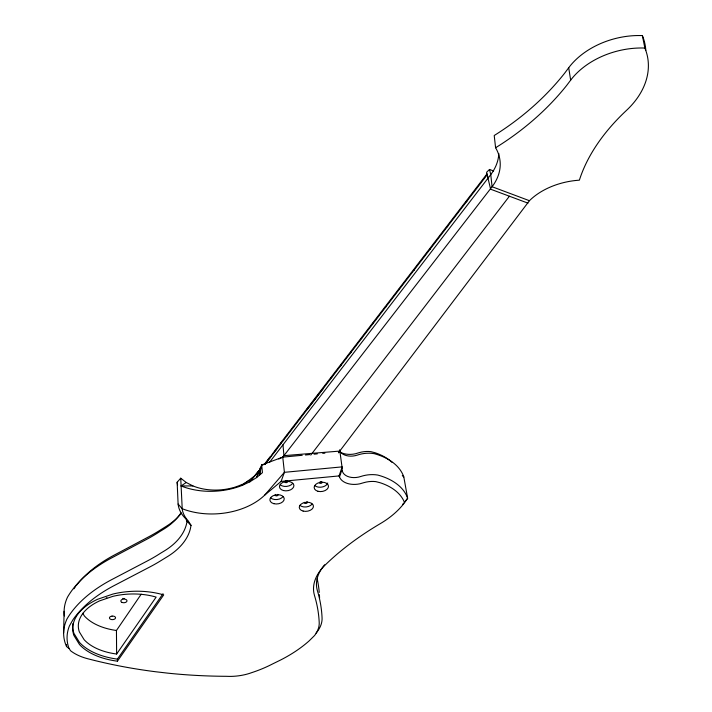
<?xml version="1.0" encoding="UTF-8"?>
<svg xmlns="http://www.w3.org/2000/svg" width="712" height="712" viewBox="0 0 712 712"><rect width="100%" height="100%" fill="white"/><g stroke="black" fill="none" stroke-linecap="round" stroke-linejoin="round"><path stroke-width="1.07" d="M69.126 648.561A49.902 28.783 -2.2 0 1 66.536 646.523L66.581 644.378M63.644 632.852L64.107 611.297M233.492 487.569A44.678 29.468 -4.3 0 1 192.925 485.922L186.224 482.487L180.732 478.188L182.245 509.427A46.636 29.788 -4.7 0 0 188.137 520.784L191.038 525.367L190.38 528.74A76.843 48.185 -1.5 0 1 166.919 556.944L160.093 561.145A174.324 111.579 1 0 1 150.116 566.814L115.682 584.792A142.089 81.088 -4.5 0 0 72.864 619.876L69.42 625.937A89.018 51.237 -3.3 0 0 68.948 648.214L70.541 650.732A46.538 26.745 -2.2 0 0 87.71 658.733A417.116 283.234 -5.9 0 0 155.803 671.772L167.409 673.107A417.722 283.732 -5.9 0 0 226.078 676.302L229.157 676.4A38.217 21.645 -5.2 0 0 249.316 673.463L252.084 672.52A105.349 61.41 -4.5 0 0 272.029 664.216L280.581 660.015A140.469 83.206 -4.1 0 0 309.106 640.916L314.535 635.558A47.517 27.51 -6.1 0 0 319.207 622.475A330.528 186.98 0.3 0 0 314.526 595.633L313.93 593.194A66.412 39.489 -8.8 0 1 325.153 565.043A264.873 147.455 -12.2 0 1 380.252 523.667A90.362 58.375 -7.6 0 0 403.615 503.9L404.541 502.672L403.873 501.026A57.005 35.831 -8.3 0 0 380.181 482.754L375.803 481.623A19.918 12.7 -8.9 0 0 363.939 482.638L359.836 483.813A17.569 11.401 -8.6 0 1 339.508 476.996L342.267 468.719L339.695 449.931M302.208 455.297L282.753 457.122L261.696 464.954L259.497 475.127L260.343 467.775L256.56 477.592L249.69 481.891L241.982 485.468A59.505 39.48 -4.1 0 1 181.088 485.958L186.224 482.487M339.508 476.996L339.037 475.928L342.214 466.867L284.408 472.323L264.588 495.241A60.324 39.374 -4.2 0 1 182.147 508.697L178.107 504.052L177.146 482.247L180.732 478.188L180.83 478.909M264.588 495.241L281.089 481.419L284.408 472.323L282.753 457.122L278.801 459M261.696 464.954L256.56 477.592L262.434 472.661L261.696 464.954L264.802 464.42M338.414 452.841L529.434 200.704A58.411 37.718 -10 0 1 579.372 180.18A222.411 137.38 -16.4 0 1 626.56 110.316A87.781 63.137 -12.5 0 0 644.867 48.051L642.375 35.6A69.019 48.3 -14.6 0 0 568.71 67.747L564.741 73.069A305.252 246.85 0.1 0 1 494.217 135.511L495.597 147.749A65.816 45.443 -5.7 0 1 492.081 186.731L282.602 457.371M116.626 654.025L156.142 597.101A52.279 30.322 -2.7 0 0 112.799 596.371L99.644 600.848A52.279 30.322 -2.7 0 0 79.317 631.838L84.096 639.652A52.279 30.322 -2.7 0 0 116.626 654.025L116.448 630.476L141.198 594.2M117.427 661.181L163.707 594.903A60.983 35.306 -2.8 0 0 112.986 594.031L97.58 599.282A60.983 35.306 -2.8 0 0 73.915 635.478L79.522 644.565A60.983 35.306 -2.8 0 0 117.427 661.181L117.409 659.107L163.004 593.719M404.541 502.672L407.638 498.258L403.82 476.996L402.298 475.634M644.867 48.051A69.465 48.176 -14.4 0 0 570.659 80.153L566.654 85.458A307.486 246.566 0 0 1 495.597 147.749M257.059 473.774L259.497 470.588M265.069 464.402L487.204 174.76M310.752 455.102L509.409 196.218M275.464 450.847L275.313 449.957L265.291 463.966L265.229 463.094L269.99 456.908L270.133 457.798M269.563 462.257L490.764 174.618A65.406 45.595 -5.8 0 0 498.809 153.481M254.727 475.83L258.999 470.596L249.69 481.891L254.727 475.83L241.982 485.468M493.621 171.005L489.509 169.438L486.581 172.304L490.63 189.214L527.966 203.134M106.248 597.902L106.925 597.769M281.089 481.419L339.037 475.928M305.448 454.995L309.773 454.585M314.09 454.185L317.329 453.873M322.732 453.375L324.886 453.17M338.423 451.897L340.042 451.746M339.749 451.088L283.928 455.662L282.993 444.795M181.088 485.958L192.925 485.922M275.784 450.429L275.642 449.539L280.937 442.633L281.08 443.523M281.409 443.095L281.258 442.205L286.874 434.881L287.025 435.771M287.354 435.344L287.203 434.453L293.175 426.675L293.317 427.565M293.656 427.129L293.504 426.239L299.85 417.962L300.001 418.852M300.339 418.416L300.188 417.526L306.961 408.688L307.112 409.587M314.686 399.699L314.535 398.809L307.299 408.252L307.388 409.124L322.723 389.144L322.625 388.262L314.882 398.364L315.033 399.254M323.123 388.699L322.972 387.809L331.276 376.977L331.436 377.867M331.739 377.387L331.632 376.514L340.55 364.882L340.71 365.772M341.075 365.3L340.915 364.411L350.518 351.879L350.678 352.769M350.998 352.28L350.882 351.408L361.26 337.88L361.42 338.77M361.749 338.262L361.634 337.39L372.848 322.767L373.017 323.657M373.355 323.15L373.222 322.269L385.379 306.409L385.557 307.299M385.913 306.783L385.77 305.902L398.969 288.698L399.138 289.588M399.512 289.054L399.361 288.182L413.69 269.492L413.877 270.373M414.286 269.848L414.099 268.958L429.674 248.639L429.843 249.52M529.434 200.704L492.081 186.731L490.764 174.618L489.509 169.438M178.107 504.052A50.276 32.218 -4.7 0 0 185.743 518.745L187.025 521.309L191.038 525.367M82.752 613.272L84.336 615.916A51.602 30.5 -2.5 0 0 116.448 630.476M488.04 178.258L486.99 173.888L466.68 200.383L466.876 201.256M466.431 201.834L466.235 200.962L447.519 225.384L447.697 226.256M447.269 226.816L447.083 225.935L430.093 248.096L430.262 248.977M568.71 67.747L570.659 80.153M264.909 463.503L264.98 464.375M180.706 513.227A71.965 46.013 -1.3 0 1 163.484 529.327L159.817 531.561A167.872 109.488 1.3 0 1 147.135 539.1L113.244 557.069A143.477 83.633 -4.4 0 0 67.489 597.199A91.181 53.587 -3.2 0 0 64.374 615.969M292.659 483.43A7.227 4.69 -6.4 0 1 280.225 484.738M286.838 480.912A1.38 0.899 -6.4 0 1 287.497 481.997A1.38 0.899 -6.4 0 1 285.832 482.638A1.38 0.899 -6.4 0 1 284.871 481.668M285.192 481.223A1.38 0.899 -6.4 0 1 285.779 480.929M320.071 481.891A1.29 0.837 -7.5 0 1 321.984 482.202A1.29 0.837 -7.5 0 1 320.818 483.377A1.29 0.837 -7.5 0 1 319.501 482.46M277.769 494.404A1.397 0.899 -6.1 0 1 277.484 495.623A1.397 0.899 -6.1 0 1 275.606 495.659A1.397 0.899 -6.1 0 1 275.562 494.448M283.011 496.611A7.173 4.61 -6.1 0 1 270.685 497.911M324.627 564.785A62.816 37.478 -8.8 0 0 317.418 590.746A333.216 189.214 0.3 0 1 322.064 617.909A50.766 29.503 -6.1 0 1 316.048 633.11M404.897 501.773A93.815 60.805 -7.6 0 0 407.638 498.258A60.529 38.181 -8.3 0 0 377.734 475.064A23.585 15.085 -8.9 0 0 360.681 476.515A13.733 8.945 -8.6 0 1 342.214 470.267M403.722 503.153A93.815 60.805 -7.6 0 1 402.494 504.514M66.536 646.523A92.257 53.293 -3.3 0 1 67.07 618.817A145.15 83.144 -4.5 0 1 113.368 578.758L147.687 560.771A170.141 109.239 1 0 0 160.538 553.242L164.241 550.999A72.9 45.862 -1.5 0 0 187.025 521.309M177.591 484.899A49.635 32.325 -4.6 0 1 177.146 482.247M73.897 588.815A139.801 81.755 -4.4 0 1 75.597 586.466M76.184 585.682A139.801 81.755 -4.4 0 1 115.469 554.443L149.306 536.483A171.085 111.935 1.3 0 0 159.105 530.814L165.816 526.613A75.463 48.407 -1.3 0 0 181.444 513.094M339.473 450.251A13.555 8.971 -8.6 0 0 357.38 455.075A23.282 15.139 -8.9 0 1 374.218 453.66A59.772 38.323 -8.2 0 1 403.82 476.996M340.033 452.084A17.257 11.445 -8.6 0 0 355.252 453.802L359.284 452.627A19.571 12.763 -8.9 0 1 370.934 451.657L375.242 452.805A56.008 36.027 -8.2 0 1 392.072 462.391M306.881 501.622A1.558 0.997 -7 0 1 306.32 503.357A1.558 0.997 -7 0 1 304.327 502.343M312.132 504.052A7.102 4.53 -7 0 1 299.921 505.342M327.743 483.021A7.191 4.646 -7.5 0 1 322.011 487.035A7.191 4.646 -7.5 0 1 314.74 485.513M117.409 659.107A60.912 35.324 -2.7 0 1 79.548 642.473L73.941 633.386A60.912 35.324 -2.7 0 1 72.953 623.534M124.289 598.481A3.088 1.833 -2.3 0 1 122.704 598.409M317.205 578.776A329.167 190.166 0.5 0 1 319.243 592.428M319.412 594.689A329.167 190.166 0.5 0 1 319.537 596.959A50.178 29.673 -6 0 1 319.546 598.249M249.067 480.458A44.678 29.468 -4.3 0 1 243.148 483.884M242.24 484.32A44.678 29.468 -4.3 0 1 234.506 487.266M642.375 35.6A87.211 63.279 -12.7 0 1 645.811 50.365M112.069 616.111L111.303 616.254A3.044 1.771 -2.2 0 0 109.577 618.408A3.044 1.771 -2.2 0 0 112.932 619.6L113.698 619.458A3.044 1.771 -2.2 0 0 115.424 617.304A3.044 1.771 -2.2 0 0 112.069 616.111M283.447 490.541A7.254 4.681 -6.5 0 0 293.905 485.388A7.254 4.681 -6.5 0 0 282.726 482.46A7.254 4.681 -6.5 0 0 283.447 490.541M273.871 503.687A7.191 4.601 -6.2 0 0 284.213 498.605A7.191 4.601 -6.2 0 0 273.097 495.748A7.191 4.601 -6.2 0 0 273.871 503.687M317.997 491.289A7.209 4.646 -7.5 0 0 328.49 486.163A7.209 4.646 -7.5 0 0 317.481 483.252A7.209 4.646 -7.5 0 0 317.997 491.289M303.116 511.074A7.12 4.521 -7 0 0 313.44 506.054A7.12 4.521 -7 0 0 302.529 503.251A7.12 4.521 -7 0 0 303.116 511.074M122.037 602.414A3.097 1.833 -2.3 0 0 126.976 601.053A3.097 1.833 -2.3 0 0 122.704 599.255A3.097 1.833 -2.3 0 0 122.037 602.414"/></g></svg>
